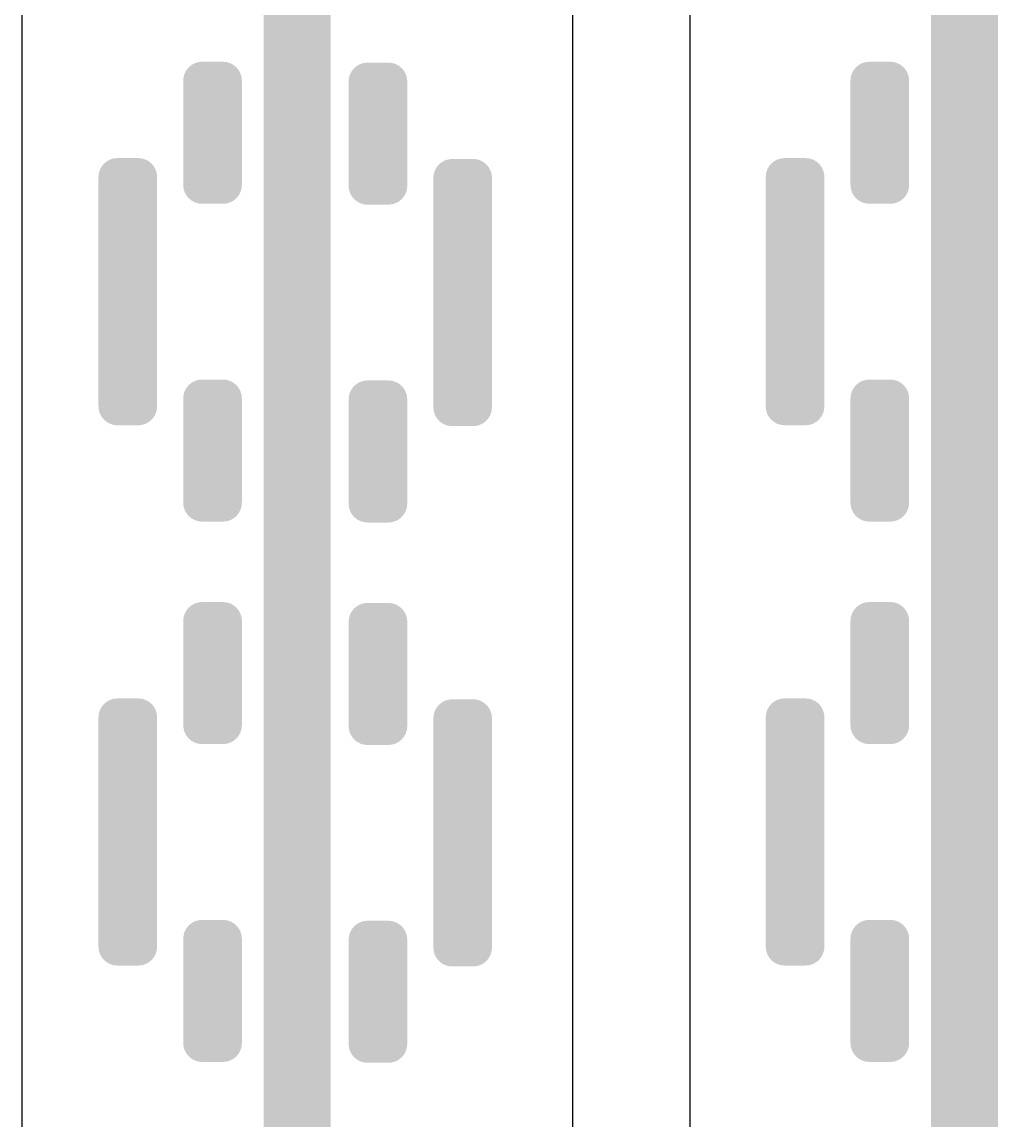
# Model space of a CAD drawing. Header units: inches. Extents: x -0.01 to 3.95, y -0.11 to 1.88.
# Drawn here: x 1.995 to 2.456, y 0.426 to 0.945 of the extents above; entities that cross this region are included whole.
import ezdxf

# ---------------------------------------------------------------- set-up
doc = ezdxf.new("R2010")
doc.units = ezdxf.units.IN
doc.header["$MEASUREMENT"] = 0
for name, color, linetype in [('Top Layer', 1, 'Continuous'), ('Top Paste', 8, 'Continuous'), ('Top Solder', 216, 'Continuous')]:
    doc.layers.add(name, color=color, linetype=linetype)

msp = doc.modelspace()

# ---------------------------------------------------------------- hatches: boundary and pattern name
at = {"layer": 'Top Layer'}
h = msp.add_hatch(color=1, dxfattribs=at)
edge = h.paths.add_edge_path()
edge.add_arc((2.11886, 1.70551), 0.00591, 90, 180)
edge.add_line((2.11295, 1.70551), (2.11295, 0.00472))
edge.add_arc((2.11886, 0.00472), 0.00591, 180, 270)
edge.add_line((2.11886, -0.00118), (2.13067, -0.00118))
edge.add_arc((2.13067, 0.00472), 0.00591, 270, 360)
edge.add_line((2.13657, 0.00472), (2.13657, 1.70551))
edge.add_arc((2.13067, 1.70551), 0.00591, 0, 90)
edge.add_line((2.13067, 1.71141), (2.11886, 1.71141))
h = msp.add_hatch(color=1, dxfattribs=at)
edge = h.paths.add_edge_path()
edge.add_arc((2.43382, 1.70551), 0.00591, 90, 180)
edge.add_line((2.42791, 1.70551), (2.42791, 0.00472))
edge.add_arc((2.43382, 0.00472), 0.00591, 180, 270)
edge.add_line((2.43382, -0.00118), (2.44563, -0.00118))
edge.add_arc((2.44563, 0.00472), 0.00591, 270, 360)
edge.add_line((2.45154, 0.00472), (2.45154, 1.70551))
edge.add_arc((2.44563, 1.70551), 0.00591, 0, 90)
edge.add_line((2.44563, 1.71141), (2.43382, 1.71141))
h = msp.add_hatch(color=1, dxfattribs=at)
edge = h.paths.add_edge_path()
edge.add_arc((2.07984, 0.91697), 0.00492, 90, 180)
edge.add_line((2.07492, 0.91697), (2.07492, 0.86775))
edge.add_arc((2.07984, 0.86775), 0.00492, 180, 270)
edge.add_line((2.07984, 0.86283), (2.08969, 0.86283))
edge.add_arc((2.08969, 0.86775), 0.00492, 270, 360)
edge.add_line((2.09461, 0.86775), (2.09461, 0.91697))
edge.add_arc((2.08969, 0.91697), 0.00492, 0, 90)
edge.add_line((2.08969, 0.92189), (2.07984, 0.92189))
h = msp.add_hatch(color=1, dxfattribs=at)
edge = h.paths.add_edge_path()
edge.add_arc((2.16775, 0.86734), 0.00492, 270, 360)
edge.add_line((2.17267, 0.86734), (2.17267, 0.91655))
edge.add_arc((2.16775, 0.91655), 0.00492, 0, 90)
edge.add_line((2.16775, 0.92147), (2.15791, 0.92147))
edge.add_arc((2.15791, 0.91655), 0.00492, 90, 180)
edge.add_line((2.15299, 0.91655), (2.15299, 0.86734))
edge.add_arc((2.15791, 0.86734), 0.00492, 180, 270)
edge.add_line((2.15791, 0.86242), (2.16775, 0.86242))
h = msp.add_hatch(color=1, dxfattribs=at)
edge = h.paths.add_edge_path()
edge.add_arc((2.3948, 0.91697), 0.00492, 90, 180)
edge.add_line((2.38988, 0.91697), (2.38988, 0.86775))
edge.add_arc((2.3948, 0.86775), 0.00492, 180, 270)
edge.add_line((2.3948, 0.86283), (2.40465, 0.86283))
edge.add_arc((2.40465, 0.86775), 0.00492, 270, 360)
edge.add_line((2.40957, 0.86775), (2.40957, 0.91697))
edge.add_arc((2.40465, 0.91697), 0.00492, 0, 90)
edge.add_line((2.40465, 0.92189), (2.3948, 0.92189))
h = msp.add_hatch(color=1, dxfattribs=at)
edge = h.paths.add_edge_path()
edge.add_arc((2.03984, 0.87149), 0.00492, 90, 180)
edge.add_line((2.03492, 0.87149), (2.03492, 0.76323))
edge.add_arc((2.03984, 0.76323), 0.00492, 180, 270)
edge.add_line((2.03984, 0.7583), (2.04969, 0.7583))
edge.add_arc((2.04969, 0.76323), 0.00492, 270, 360)
edge.add_line((2.05461, 0.76323), (2.05461, 0.87149))
edge.add_arc((2.04969, 0.87149), 0.00492, 0, 90)
edge.add_line((2.04969, 0.87641), (2.03984, 0.87641))
h = msp.add_hatch(color=1, dxfattribs=at)
edge = h.paths.add_edge_path()
edge.add_arc((2.20775, 0.76281), 0.00492, 270, 360)
edge.add_line((2.21267, 0.76281), (2.21267, 0.87108))
edge.add_arc((2.20775, 0.87108), 0.00492, 0, 90)
edge.add_line((2.20775, 0.876), (2.19791, 0.876))
edge.add_arc((2.19791, 0.87108), 0.00492, 90, 180)
edge.add_line((2.19299, 0.87108), (2.19299, 0.76281))
edge.add_arc((2.19791, 0.76281), 0.00492, 180, 270)
edge.add_line((2.19791, 0.75789), (2.20775, 0.75789))
h = msp.add_hatch(color=1, dxfattribs=at)
edge = h.paths.add_edge_path()
edge.add_arc((2.3548, 0.87149), 0.00492, 90, 180)
edge.add_line((2.34988, 0.87149), (2.34988, 0.76323))
edge.add_arc((2.3548, 0.76323), 0.00492, 180, 270)
edge.add_line((2.3548, 0.7583), (2.36465, 0.7583))
edge.add_arc((2.36465, 0.76323), 0.00492, 270, 360)
edge.add_line((2.36957, 0.76323), (2.36957, 0.87149))
edge.add_arc((2.36465, 0.87149), 0.00492, 0, 90)
edge.add_line((2.36465, 0.87641), (2.3548, 0.87641))
h = msp.add_hatch(color=1, dxfattribs=at)
edge = h.paths.add_edge_path()
edge.add_arc((2.07984, 0.76697), 0.00492, 90, 180)
edge.add_line((2.07492, 0.76697), (2.07492, 0.71775))
edge.add_arc((2.07984, 0.71775), 0.00492, 180, 270)
edge.add_line((2.07984, 0.71283), (2.08969, 0.71283))
edge.add_arc((2.08969, 0.71775), 0.00492, 270, 360)
edge.add_line((2.09461, 0.71775), (2.09461, 0.76697))
edge.add_arc((2.08969, 0.76697), 0.00492, 0, 90)
edge.add_line((2.08969, 0.77189), (2.07984, 0.77189))
h = msp.add_hatch(color=1, dxfattribs=at)
edge = h.paths.add_edge_path()
edge.add_arc((2.16775, 0.71734), 0.00492, 270, 360)
edge.add_line((2.17267, 0.71734), (2.17267, 0.76655))
edge.add_arc((2.16775, 0.76655), 0.00492, 0, 90)
edge.add_line((2.16775, 0.77147), (2.15791, 0.77147))
edge.add_arc((2.15791, 0.76655), 0.00492, 90, 180)
edge.add_line((2.15299, 0.76655), (2.15299, 0.71734))
edge.add_arc((2.15791, 0.71734), 0.00492, 180, 270)
edge.add_line((2.15791, 0.71242), (2.16775, 0.71242))
h = msp.add_hatch(color=1, dxfattribs=at)
edge = h.paths.add_edge_path()
edge.add_arc((2.3948, 0.76697), 0.00492, 90, 180)
edge.add_line((2.38988, 0.76697), (2.38988, 0.71775))
edge.add_arc((2.3948, 0.71775), 0.00492, 180, 270)
edge.add_line((2.3948, 0.71283), (2.40465, 0.71283))
edge.add_arc((2.40465, 0.71775), 0.00492, 270, 360)
edge.add_line((2.40957, 0.71775), (2.40957, 0.76697))
edge.add_arc((2.40465, 0.76697), 0.00492, 0, 90)
edge.add_line((2.40465, 0.77189), (2.3948, 0.77189))
h = msp.add_hatch(color=1, dxfattribs=at)
edge = h.paths.add_edge_path()
edge.add_arc((2.07984, 0.66197), 0.00492, 90, 180)
edge.add_line((2.07492, 0.66197), (2.07492, 0.61275))
edge.add_arc((2.07984, 0.61275), 0.00492, 180, 270)
edge.add_line((2.07984, 0.60783), (2.08969, 0.60783))
edge.add_arc((2.08969, 0.61275), 0.00492, 270, 360)
edge.add_line((2.09461, 0.61275), (2.09461, 0.66197))
edge.add_arc((2.08969, 0.66197), 0.00492, 0, 90)
edge.add_line((2.08969, 0.66689), (2.07984, 0.66689))
h = msp.add_hatch(color=1, dxfattribs=at)
edge = h.paths.add_edge_path()
edge.add_arc((2.16775, 0.61234), 0.00492, 270, 360)
edge.add_line((2.17267, 0.61234), (2.17267, 0.66155))
edge.add_arc((2.16775, 0.66155), 0.00492, 0, 90)
edge.add_line((2.16775, 0.66647), (2.15791, 0.66647))
edge.add_arc((2.15791, 0.66155), 0.00492, 90, 180)
edge.add_line((2.15299, 0.66155), (2.15299, 0.61234))
edge.add_arc((2.15791, 0.61234), 0.00492, 180, 270)
edge.add_line((2.15791, 0.60742), (2.16775, 0.60742))
h = msp.add_hatch(color=1, dxfattribs=at)
edge = h.paths.add_edge_path()
edge.add_arc((2.3948, 0.66197), 0.00492, 90, 180)
edge.add_line((2.38988, 0.66197), (2.38988, 0.61275))
edge.add_arc((2.3948, 0.61275), 0.00492, 180, 270)
edge.add_line((2.3948, 0.60783), (2.40465, 0.60783))
edge.add_arc((2.40465, 0.61275), 0.00492, 270, 360)
edge.add_line((2.40957, 0.61275), (2.40957, 0.66197))
edge.add_arc((2.40465, 0.66197), 0.00492, 0, 90)
edge.add_line((2.40465, 0.66689), (2.3948, 0.66689))
h = msp.add_hatch(color=1, dxfattribs=at)
edge = h.paths.add_edge_path()
edge.add_arc((2.03984, 0.61649), 0.00492, 90, 180)
edge.add_line((2.03492, 0.61649), (2.03492, 0.50823))
edge.add_arc((2.03984, 0.50823), 0.00492, 180, 270)
edge.add_line((2.03984, 0.5033), (2.04969, 0.5033))
edge.add_arc((2.04969, 0.50823), 0.00492, 270, 360)
edge.add_line((2.05461, 0.50823), (2.05461, 0.61649))
edge.add_arc((2.04969, 0.61649), 0.00492, 0, 90)
edge.add_line((2.04969, 0.62141), (2.03984, 0.62141))
h = msp.add_hatch(color=1, dxfattribs=at)
edge = h.paths.add_edge_path()
edge.add_arc((2.20775, 0.50781), 0.00492, 270, 360)
edge.add_line((2.21267, 0.50781), (2.21267, 0.61608))
edge.add_arc((2.20775, 0.61608), 0.00492, 0, 90)
edge.add_line((2.20775, 0.621), (2.19791, 0.621))
edge.add_arc((2.19791, 0.61608), 0.00492, 90, 180)
edge.add_line((2.19299, 0.61608), (2.19299, 0.50781))
edge.add_arc((2.19791, 0.50781), 0.00492, 180, 270)
edge.add_line((2.19791, 0.50289), (2.20775, 0.50289))
h = msp.add_hatch(color=1, dxfattribs=at)
edge = h.paths.add_edge_path()
edge.add_arc((2.3548, 0.61649), 0.00492, 90, 180)
edge.add_line((2.34988, 0.61649), (2.34988, 0.50823))
edge.add_arc((2.3548, 0.50823), 0.00492, 180, 270)
edge.add_line((2.3548, 0.5033), (2.36465, 0.5033))
edge.add_arc((2.36465, 0.50823), 0.00492, 270, 360)
edge.add_line((2.36957, 0.50823), (2.36957, 0.61649))
edge.add_arc((2.36465, 0.61649), 0.00492, 0, 90)
edge.add_line((2.36465, 0.62141), (2.3548, 0.62141))
h = msp.add_hatch(color=1, dxfattribs=at)
edge = h.paths.add_edge_path()
edge.add_arc((2.07984, 0.51197), 0.00492, 90, 180)
edge.add_line((2.07492, 0.51197), (2.07492, 0.46275))
edge.add_arc((2.07984, 0.46275), 0.00492, 180, 270)
edge.add_line((2.07984, 0.45783), (2.08969, 0.45783))
edge.add_arc((2.08969, 0.46275), 0.00492, 270, 360)
edge.add_line((2.09461, 0.46275), (2.09461, 0.51197))
edge.add_arc((2.08969, 0.51197), 0.00492, 0, 90)
edge.add_line((2.08969, 0.51689), (2.07984, 0.51689))
h = msp.add_hatch(color=1, dxfattribs=at)
edge = h.paths.add_edge_path()
edge.add_arc((2.16775, 0.46234), 0.00492, 270, 360)
edge.add_line((2.17267, 0.46234), (2.17267, 0.51155))
edge.add_arc((2.16775, 0.51155), 0.00492, 0, 90)
edge.add_line((2.16775, 0.51647), (2.15791, 0.51647))
edge.add_arc((2.15791, 0.51155), 0.00492, 90, 180)
edge.add_line((2.15299, 0.51155), (2.15299, 0.46234))
edge.add_arc((2.15791, 0.46234), 0.00492, 180, 270)
edge.add_line((2.15791, 0.45742), (2.16775, 0.45742))
h = msp.add_hatch(color=1, dxfattribs=at)
edge = h.paths.add_edge_path()
edge.add_arc((2.3948, 0.51197), 0.00492, 90, 180)
edge.add_line((2.38988, 0.51197), (2.38988, 0.46275))
edge.add_arc((2.3948, 0.46275), 0.00492, 180, 270)
edge.add_line((2.3948, 0.45783), (2.40465, 0.45783))
edge.add_arc((2.40465, 0.46275), 0.00492, 270, 360)
edge.add_line((2.40957, 0.46275), (2.40957, 0.51197))
edge.add_arc((2.40465, 0.51197), 0.00492, 0, 90)
edge.add_line((2.40465, 0.51689), (2.3948, 0.51689))
at = {"layer": 'Top Paste'}
h = msp.add_hatch(color=8, dxfattribs=at)
edge = h.paths.add_edge_path()
edge.add_arc((2.11886, 1.70551), 0.00591, 90, 180)
edge.add_line((2.11295, 1.70551), (2.11295, 0.00472))
edge.add_arc((2.11886, 0.00472), 0.00591, 180, 270)
edge.add_line((2.11886, -0.00118), (2.13067, -0.00118))
edge.add_arc((2.13067, 0.00472), 0.00591, 270, 360)
edge.add_line((2.13657, 0.00472), (2.13657, 1.70551))
edge.add_arc((2.13067, 1.70551), 0.00591, 0, 90)
edge.add_line((2.13067, 1.71141), (2.11886, 1.71141))
h = msp.add_hatch(color=8, dxfattribs=at)
edge = h.paths.add_edge_path()
edge.add_arc((2.43382, 1.70551), 0.00591, 90, 180)
edge.add_line((2.42791, 1.70551), (2.42791, 0.00472))
edge.add_arc((2.43382, 0.00472), 0.00591, 180, 270)
edge.add_line((2.43382, -0.00118), (2.44563, -0.00118))
edge.add_arc((2.44563, 0.00472), 0.00591, 270, 360)
edge.add_line((2.45154, 0.00472), (2.45154, 1.70551))
edge.add_arc((2.44563, 1.70551), 0.00591, 0, 90)
edge.add_line((2.44563, 1.71141), (2.43382, 1.71141))
h = msp.add_hatch(color=8, dxfattribs=at)
edge = h.paths.add_edge_path()
edge.add_arc((2.07984, 0.91697), 0.00492, 90, 180)
edge.add_line((2.07492, 0.91697), (2.07492, 0.86775))
edge.add_arc((2.07984, 0.86775), 0.00492, 180, 270)
edge.add_line((2.07984, 0.86283), (2.08969, 0.86283))
edge.add_arc((2.08969, 0.86775), 0.00492, 270, 360)
edge.add_line((2.09461, 0.86775), (2.09461, 0.91697))
edge.add_arc((2.08969, 0.91697), 0.00492, 0, 90)
edge.add_line((2.08969, 0.92189), (2.07984, 0.92189))
h = msp.add_hatch(color=8, dxfattribs=at)
edge = h.paths.add_edge_path()
edge.add_arc((2.16775, 0.86734), 0.00492, 270, 360)
edge.add_line((2.17267, 0.86734), (2.17267, 0.91655))
edge.add_arc((2.16775, 0.91655), 0.00492, 0, 90)
edge.add_line((2.16775, 0.92147), (2.15791, 0.92147))
edge.add_arc((2.15791, 0.91655), 0.00492, 90, 180)
edge.add_line((2.15299, 0.91655), (2.15299, 0.86734))
edge.add_arc((2.15791, 0.86734), 0.00492, 180, 270)
edge.add_line((2.15791, 0.86242), (2.16775, 0.86242))
h = msp.add_hatch(color=8, dxfattribs=at)
edge = h.paths.add_edge_path()
edge.add_arc((2.3948, 0.91697), 0.00492, 90, 180)
edge.add_line((2.38988, 0.91697), (2.38988, 0.86775))
edge.add_arc((2.3948, 0.86775), 0.00492, 180, 270)
edge.add_line((2.3948, 0.86283), (2.40465, 0.86283))
edge.add_arc((2.40465, 0.86775), 0.00492, 270, 360)
edge.add_line((2.40957, 0.86775), (2.40957, 0.91697))
edge.add_arc((2.40465, 0.91697), 0.00492, 0, 90)
edge.add_line((2.40465, 0.92189), (2.3948, 0.92189))
h = msp.add_hatch(color=8, dxfattribs=at)
edge = h.paths.add_edge_path()
edge.add_arc((2.03984, 0.87149), 0.00492, 90, 180)
edge.add_line((2.03492, 0.87149), (2.03492, 0.76323))
edge.add_arc((2.03984, 0.76323), 0.00492, 180, 270)
edge.add_line((2.03984, 0.7583), (2.04969, 0.7583))
edge.add_arc((2.04969, 0.76323), 0.00492, 270, 360)
edge.add_line((2.05461, 0.76323), (2.05461, 0.87149))
edge.add_arc((2.04969, 0.87149), 0.00492, 0, 90)
edge.add_line((2.04969, 0.87641), (2.03984, 0.87641))
h = msp.add_hatch(color=8, dxfattribs=at)
edge = h.paths.add_edge_path()
edge.add_arc((2.20775, 0.76281), 0.00492, 270, 360)
edge.add_line((2.21267, 0.76281), (2.21267, 0.87108))
edge.add_arc((2.20775, 0.87108), 0.00492, 0, 90)
edge.add_line((2.20775, 0.876), (2.19791, 0.876))
edge.add_arc((2.19791, 0.87108), 0.00492, 90, 180)
edge.add_line((2.19299, 0.87108), (2.19299, 0.76281))
edge.add_arc((2.19791, 0.76281), 0.00492, 180, 270)
edge.add_line((2.19791, 0.75789), (2.20775, 0.75789))
h = msp.add_hatch(color=8, dxfattribs=at)
edge = h.paths.add_edge_path()
edge.add_arc((2.3548, 0.87149), 0.00492, 90, 180)
edge.add_line((2.34988, 0.87149), (2.34988, 0.76323))
edge.add_arc((2.3548, 0.76323), 0.00492, 180, 270)
edge.add_line((2.3548, 0.7583), (2.36465, 0.7583))
edge.add_arc((2.36465, 0.76323), 0.00492, 270, 360)
edge.add_line((2.36957, 0.76323), (2.36957, 0.87149))
edge.add_arc((2.36465, 0.87149), 0.00492, 0, 90)
edge.add_line((2.36465, 0.87641), (2.3548, 0.87641))
h = msp.add_hatch(color=8, dxfattribs=at)
edge = h.paths.add_edge_path()
edge.add_arc((2.07984, 0.76697), 0.00492, 90, 180)
edge.add_line((2.07492, 0.76697), (2.07492, 0.71775))
edge.add_arc((2.07984, 0.71775), 0.00492, 180, 270)
edge.add_line((2.07984, 0.71283), (2.08969, 0.71283))
edge.add_arc((2.08969, 0.71775), 0.00492, 270, 360)
edge.add_line((2.09461, 0.71775), (2.09461, 0.76697))
edge.add_arc((2.08969, 0.76697), 0.00492, 0, 90)
edge.add_line((2.08969, 0.77189), (2.07984, 0.77189))
h = msp.add_hatch(color=8, dxfattribs=at)
edge = h.paths.add_edge_path()
edge.add_arc((2.16775, 0.71734), 0.00492, 270, 360)
edge.add_line((2.17267, 0.71734), (2.17267, 0.76655))
edge.add_arc((2.16775, 0.76655), 0.00492, 0, 90)
edge.add_line((2.16775, 0.77147), (2.15791, 0.77147))
edge.add_arc((2.15791, 0.76655), 0.00492, 90, 180)
edge.add_line((2.15299, 0.76655), (2.15299, 0.71734))
edge.add_arc((2.15791, 0.71734), 0.00492, 180, 270)
edge.add_line((2.15791, 0.71242), (2.16775, 0.71242))
h = msp.add_hatch(color=8, dxfattribs=at)
edge = h.paths.add_edge_path()
edge.add_arc((2.3948, 0.76697), 0.00492, 90, 180)
edge.add_line((2.38988, 0.76697), (2.38988, 0.71775))
edge.add_arc((2.3948, 0.71775), 0.00492, 180, 270)
edge.add_line((2.3948, 0.71283), (2.40465, 0.71283))
edge.add_arc((2.40465, 0.71775), 0.00492, 270, 360)
edge.add_line((2.40957, 0.71775), (2.40957, 0.76697))
edge.add_arc((2.40465, 0.76697), 0.00492, 0, 90)
edge.add_line((2.40465, 0.77189), (2.3948, 0.77189))
h = msp.add_hatch(color=8, dxfattribs=at)
edge = h.paths.add_edge_path()
edge.add_arc((2.07984, 0.66197), 0.00492, 90, 180)
edge.add_line((2.07492, 0.66197), (2.07492, 0.61275))
edge.add_arc((2.07984, 0.61275), 0.00492, 180, 270)
edge.add_line((2.07984, 0.60783), (2.08969, 0.60783))
edge.add_arc((2.08969, 0.61275), 0.00492, 270, 360)
edge.add_line((2.09461, 0.61275), (2.09461, 0.66197))
edge.add_arc((2.08969, 0.66197), 0.00492, 0, 90)
edge.add_line((2.08969, 0.66689), (2.07984, 0.66689))
h = msp.add_hatch(color=8, dxfattribs=at)
edge = h.paths.add_edge_path()
edge.add_arc((2.16775, 0.61234), 0.00492, 270, 360)
edge.add_line((2.17267, 0.61234), (2.17267, 0.66155))
edge.add_arc((2.16775, 0.66155), 0.00492, 0, 90)
edge.add_line((2.16775, 0.66647), (2.15791, 0.66647))
edge.add_arc((2.15791, 0.66155), 0.00492, 90, 180)
edge.add_line((2.15299, 0.66155), (2.15299, 0.61234))
edge.add_arc((2.15791, 0.61234), 0.00492, 180, 270)
edge.add_line((2.15791, 0.60742), (2.16775, 0.60742))
h = msp.add_hatch(color=8, dxfattribs=at)
edge = h.paths.add_edge_path()
edge.add_arc((2.3948, 0.66197), 0.00492, 90, 180)
edge.add_line((2.38988, 0.66197), (2.38988, 0.61275))
edge.add_arc((2.3948, 0.61275), 0.00492, 180, 270)
edge.add_line((2.3948, 0.60783), (2.40465, 0.60783))
edge.add_arc((2.40465, 0.61275), 0.00492, 270, 360)
edge.add_line((2.40957, 0.61275), (2.40957, 0.66197))
edge.add_arc((2.40465, 0.66197), 0.00492, 0, 90)
edge.add_line((2.40465, 0.66689), (2.3948, 0.66689))
h = msp.add_hatch(color=8, dxfattribs=at)
edge = h.paths.add_edge_path()
edge.add_arc((2.03984, 0.61649), 0.00492, 90, 180)
edge.add_line((2.03492, 0.61649), (2.03492, 0.50823))
edge.add_arc((2.03984, 0.50823), 0.00492, 180, 270)
edge.add_line((2.03984, 0.5033), (2.04969, 0.5033))
edge.add_arc((2.04969, 0.50823), 0.00492, 270, 360)
edge.add_line((2.05461, 0.50823), (2.05461, 0.61649))
edge.add_arc((2.04969, 0.61649), 0.00492, 0, 90)
edge.add_line((2.04969, 0.62141), (2.03984, 0.62141))
h = msp.add_hatch(color=8, dxfattribs=at)
edge = h.paths.add_edge_path()
edge.add_arc((2.20775, 0.50781), 0.00492, 270, 360)
edge.add_line((2.21267, 0.50781), (2.21267, 0.61608))
edge.add_arc((2.20775, 0.61608), 0.00492, 0, 90)
edge.add_line((2.20775, 0.621), (2.19791, 0.621))
edge.add_arc((2.19791, 0.61608), 0.00492, 90, 180)
edge.add_line((2.19299, 0.61608), (2.19299, 0.50781))
edge.add_arc((2.19791, 0.50781), 0.00492, 180, 270)
edge.add_line((2.19791, 0.50289), (2.20775, 0.50289))
h = msp.add_hatch(color=8, dxfattribs=at)
edge = h.paths.add_edge_path()
edge.add_arc((2.3548, 0.61649), 0.00492, 90, 180)
edge.add_line((2.34988, 0.61649), (2.34988, 0.50823))
edge.add_arc((2.3548, 0.50823), 0.00492, 180, 270)
edge.add_line((2.3548, 0.5033), (2.36465, 0.5033))
edge.add_arc((2.36465, 0.50823), 0.00492, 270, 360)
edge.add_line((2.36957, 0.50823), (2.36957, 0.61649))
edge.add_arc((2.36465, 0.61649), 0.00492, 0, 90)
edge.add_line((2.36465, 0.62141), (2.3548, 0.62141))
h = msp.add_hatch(color=8, dxfattribs=at)
edge = h.paths.add_edge_path()
edge.add_arc((2.07984, 0.51197), 0.00492, 90, 180)
edge.add_line((2.07492, 0.51197), (2.07492, 0.46275))
edge.add_arc((2.07984, 0.46275), 0.00492, 180, 270)
edge.add_line((2.07984, 0.45783), (2.08969, 0.45783))
edge.add_arc((2.08969, 0.46275), 0.00492, 270, 360)
edge.add_line((2.09461, 0.46275), (2.09461, 0.51197))
edge.add_arc((2.08969, 0.51197), 0.00492, 0, 90)
edge.add_line((2.08969, 0.51689), (2.07984, 0.51689))
h = msp.add_hatch(color=8, dxfattribs=at)
edge = h.paths.add_edge_path()
edge.add_arc((2.16775, 0.46234), 0.00492, 270, 360)
edge.add_line((2.17267, 0.46234), (2.17267, 0.51155))
edge.add_arc((2.16775, 0.51155), 0.00492, 0, 90)
edge.add_line((2.16775, 0.51647), (2.15791, 0.51647))
edge.add_arc((2.15791, 0.51155), 0.00492, 90, 180)
edge.add_line((2.15299, 0.51155), (2.15299, 0.46234))
edge.add_arc((2.15791, 0.46234), 0.00492, 180, 270)
edge.add_line((2.15791, 0.45742), (2.16775, 0.45742))
h = msp.add_hatch(color=8, dxfattribs=at)
edge = h.paths.add_edge_path()
edge.add_arc((2.3948, 0.51197), 0.00492, 90, 180)
edge.add_line((2.38988, 0.51197), (2.38988, 0.46275))
edge.add_arc((2.3948, 0.46275), 0.00492, 180, 270)
edge.add_line((2.3948, 0.45783), (2.40465, 0.45783))
edge.add_arc((2.40465, 0.46275), 0.00492, 270, 360)
edge.add_line((2.40957, 0.46275), (2.40957, 0.51197))
edge.add_arc((2.40465, 0.51197), 0.00492, 0, 90)
edge.add_line((2.40465, 0.51689), (2.3948, 0.51689))
at = {"layer": 'Top Solder'}
h = msp.add_hatch(color=216, dxfattribs=at)
edge = h.paths.add_edge_path()
edge.add_arc((2.11886, 1.70551), 0.00991, 90, 180)
edge.add_line((2.10895, 1.70551), (2.10895, 0.00472))
edge.add_arc((2.11886, 0.00472), 0.00991, 180, 270)
edge.add_line((2.11886, -0.00518), (2.13067, -0.00518))
edge.add_arc((2.13067, 0.00472), 0.00991, 270, 360)
edge.add_line((2.14057, 0.00472), (2.14057, 1.70551))
edge.add_arc((2.13067, 1.70551), 0.00991, 0, 90)
edge.add_line((2.13067, 1.71541), (2.11886, 1.71541))
h = msp.add_hatch(color=216, dxfattribs=at)
edge = h.paths.add_edge_path()
edge.add_arc((2.43382, 1.70551), 0.00991, 90, 180)
edge.add_line((2.42391, 1.70551), (2.42391, 0.00472))
edge.add_arc((2.43382, 0.00472), 0.00991, 180, 270)
edge.add_line((2.43382, -0.00518), (2.44563, -0.00518))
edge.add_arc((2.44563, 0.00472), 0.00991, 270, 360)
edge.add_line((2.45554, 0.00472), (2.45554, 1.70551))
edge.add_arc((2.44563, 1.70551), 0.00991, 0, 90)
edge.add_line((2.44563, 1.71541), (2.43382, 1.71541))
h = msp.add_hatch(color=216, dxfattribs=at)
edge = h.paths.add_edge_path()
edge.add_arc((2.07984, 0.91697), 0.00892, 90, 180)
edge.add_line((2.07092, 0.91697), (2.07092, 0.86775))
edge.add_arc((2.07984, 0.86775), 0.00892, 180, 270)
edge.add_line((2.07984, 0.85883), (2.08969, 0.85883))
edge.add_arc((2.08969, 0.86775), 0.00892, 270, 360)
edge.add_line((2.09861, 0.86775), (2.09861, 0.91697))
edge.add_arc((2.08969, 0.91697), 0.00892, 0, 90)
edge.add_line((2.08969, 0.92589), (2.07984, 0.92589))
h = msp.add_hatch(color=216, dxfattribs=at)
edge = h.paths.add_edge_path()
edge.add_arc((2.16775, 0.86734), 0.00892, 270, 360)
edge.add_line((2.17667, 0.86734), (2.17667, 0.91655))
edge.add_arc((2.16775, 0.91655), 0.00892, 0, 90)
edge.add_line((2.16775, 0.92547), (2.15791, 0.92547))
edge.add_arc((2.15791, 0.91655), 0.00892, 90, 180)
edge.add_line((2.14899, 0.91655), (2.14899, 0.86734))
edge.add_arc((2.15791, 0.86734), 0.00892, 180, 270)
edge.add_line((2.15791, 0.85842), (2.16775, 0.85842))
h = msp.add_hatch(color=216, dxfattribs=at)
edge = h.paths.add_edge_path()
edge.add_arc((2.3948, 0.91697), 0.00892, 90, 180)
edge.add_line((2.38588, 0.91697), (2.38588, 0.86775))
edge.add_arc((2.3948, 0.86775), 0.00892, 180, 270)
edge.add_line((2.3948, 0.85883), (2.40465, 0.85883))
edge.add_arc((2.40465, 0.86775), 0.00892, 270, 360)
edge.add_line((2.41357, 0.86775), (2.41357, 0.91697))
edge.add_arc((2.40465, 0.91697), 0.00892, 0, 90)
edge.add_line((2.40465, 0.92589), (2.3948, 0.92589))
h = msp.add_hatch(color=216, dxfattribs=at)
edge = h.paths.add_edge_path()
edge.add_arc((2.03984, 0.87149), 0.00892, 90, 180)
edge.add_line((2.03092, 0.87149), (2.03092, 0.76323))
edge.add_arc((2.03984, 0.76323), 0.00892, 180, 270)
edge.add_line((2.03984, 0.7543), (2.04969, 0.7543))
edge.add_arc((2.04969, 0.76323), 0.00892, 270, 360)
edge.add_line((2.05861, 0.76323), (2.05861, 0.87149))
edge.add_arc((2.04969, 0.87149), 0.00892, 0, 90)
edge.add_line((2.04969, 0.88041), (2.03984, 0.88041))
h = msp.add_hatch(color=216, dxfattribs=at)
edge = h.paths.add_edge_path()
edge.add_arc((2.20775, 0.76281), 0.00892, 270, 360)
edge.add_line((2.21667, 0.76281), (2.21667, 0.87108))
edge.add_arc((2.20775, 0.87108), 0.00892, 0, 90)
edge.add_line((2.20775, 0.88), (2.19791, 0.88))
edge.add_arc((2.19791, 0.87108), 0.00892, 90, 180)
edge.add_line((2.18899, 0.87108), (2.18899, 0.76281))
edge.add_arc((2.19791, 0.76281), 0.00892, 180, 270)
edge.add_line((2.19791, 0.75389), (2.20775, 0.75389))
h = msp.add_hatch(color=216, dxfattribs=at)
edge = h.paths.add_edge_path()
edge.add_arc((2.3548, 0.87149), 0.00892, 90, 180)
edge.add_line((2.34588, 0.87149), (2.34588, 0.76323))
edge.add_arc((2.3548, 0.76323), 0.00892, 180, 270)
edge.add_line((2.3548, 0.7543), (2.36465, 0.7543))
edge.add_arc((2.36465, 0.76323), 0.00892, 270, 360)
edge.add_line((2.37357, 0.76323), (2.37357, 0.87149))
edge.add_arc((2.36465, 0.87149), 0.00892, 0, 90)
edge.add_line((2.36465, 0.88041), (2.3548, 0.88041))
h = msp.add_hatch(color=216, dxfattribs=at)
edge = h.paths.add_edge_path()
edge.add_arc((2.07984, 0.76697), 0.00892, 90, 180)
edge.add_line((2.07092, 0.76697), (2.07092, 0.71775))
edge.add_arc((2.07984, 0.71775), 0.00892, 180, 270)
edge.add_line((2.07984, 0.70883), (2.08969, 0.70883))
edge.add_arc((2.08969, 0.71775), 0.00892, 270, 360)
edge.add_line((2.09861, 0.71775), (2.09861, 0.76697))
edge.add_arc((2.08969, 0.76697), 0.00892, 0, 90)
edge.add_line((2.08969, 0.77589), (2.07984, 0.77589))
h = msp.add_hatch(color=216, dxfattribs=at)
edge = h.paths.add_edge_path()
edge.add_arc((2.16775, 0.71734), 0.00892, 270, 360)
edge.add_line((2.17667, 0.71734), (2.17667, 0.76655))
edge.add_arc((2.16775, 0.76655), 0.00892, 0, 90)
edge.add_line((2.16775, 0.77547), (2.15791, 0.77547))
edge.add_arc((2.15791, 0.76655), 0.00892, 90, 180)
edge.add_line((2.14899, 0.76655), (2.14899, 0.71734))
edge.add_arc((2.15791, 0.71734), 0.00892, 180, 270)
edge.add_line((2.15791, 0.70842), (2.16775, 0.70842))
h = msp.add_hatch(color=216, dxfattribs=at)
edge = h.paths.add_edge_path()
edge.add_arc((2.3948, 0.76697), 0.00892, 90, 180)
edge.add_line((2.38588, 0.76697), (2.38588, 0.71775))
edge.add_arc((2.3948, 0.71775), 0.00892, 180, 270)
edge.add_line((2.3948, 0.70883), (2.40465, 0.70883))
edge.add_arc((2.40465, 0.71775), 0.00892, 270, 360)
edge.add_line((2.41357, 0.71775), (2.41357, 0.76697))
edge.add_arc((2.40465, 0.76697), 0.00892, 0, 90)
edge.add_line((2.40465, 0.77589), (2.3948, 0.77589))
h = msp.add_hatch(color=216, dxfattribs=at)
edge = h.paths.add_edge_path()
edge.add_arc((2.07984, 0.66197), 0.00892, 90, 180)
edge.add_line((2.07092, 0.66197), (2.07092, 0.61275))
edge.add_arc((2.07984, 0.61275), 0.00892, 180, 270)
edge.add_line((2.07984, 0.60383), (2.08969, 0.60383))
edge.add_arc((2.08969, 0.61275), 0.00892, 270, 360)
edge.add_line((2.09861, 0.61275), (2.09861, 0.66197))
edge.add_arc((2.08969, 0.66197), 0.00892, 0, 90)
edge.add_line((2.08969, 0.67089), (2.07984, 0.67089))
h = msp.add_hatch(color=216, dxfattribs=at)
edge = h.paths.add_edge_path()
edge.add_arc((2.16775, 0.61234), 0.00892, 270, 360)
edge.add_line((2.17667, 0.61234), (2.17667, 0.66155))
edge.add_arc((2.16775, 0.66155), 0.00892, 0, 90)
edge.add_line((2.16775, 0.67047), (2.15791, 0.67047))
edge.add_arc((2.15791, 0.66155), 0.00892, 90, 180)
edge.add_line((2.14899, 0.66155), (2.14899, 0.61234))
edge.add_arc((2.15791, 0.61234), 0.00892, 180, 270)
edge.add_line((2.15791, 0.60342), (2.16775, 0.60342))
h = msp.add_hatch(color=216, dxfattribs=at)
edge = h.paths.add_edge_path()
edge.add_arc((2.3948, 0.66197), 0.00892, 90, 180)
edge.add_line((2.38588, 0.66197), (2.38588, 0.61275))
edge.add_arc((2.3948, 0.61275), 0.00892, 180, 270)
edge.add_line((2.3948, 0.60383), (2.40465, 0.60383))
edge.add_arc((2.40465, 0.61275), 0.00892, 270, 360)
edge.add_line((2.41357, 0.61275), (2.41357, 0.66197))
edge.add_arc((2.40465, 0.66197), 0.00892, 0, 90)
edge.add_line((2.40465, 0.67089), (2.3948, 0.67089))
h = msp.add_hatch(color=216, dxfattribs=at)
edge = h.paths.add_edge_path()
edge.add_arc((2.03984, 0.61649), 0.00892, 90, 180)
edge.add_line((2.03092, 0.61649), (2.03092, 0.50823))
edge.add_arc((2.03984, 0.50823), 0.00892, 180, 270)
edge.add_line((2.03984, 0.4993), (2.04969, 0.4993))
edge.add_arc((2.04969, 0.50823), 0.00892, 270, 360)
edge.add_line((2.05861, 0.50823), (2.05861, 0.61649))
edge.add_arc((2.04969, 0.61649), 0.00892, 0, 90)
edge.add_line((2.04969, 0.62541), (2.03984, 0.62541))
h = msp.add_hatch(color=216, dxfattribs=at)
edge = h.paths.add_edge_path()
edge.add_arc((2.20775, 0.50781), 0.00892, 270, 360)
edge.add_line((2.21667, 0.50781), (2.21667, 0.61608))
edge.add_arc((2.20775, 0.61608), 0.00892, 0, 90)
edge.add_line((2.20775, 0.625), (2.19791, 0.625))
edge.add_arc((2.19791, 0.61608), 0.00892, 90, 180)
edge.add_line((2.18899, 0.61608), (2.18899, 0.50781))
edge.add_arc((2.19791, 0.50781), 0.00892, 180, 270)
edge.add_line((2.19791, 0.49889), (2.20775, 0.49889))
h = msp.add_hatch(color=216, dxfattribs=at)
edge = h.paths.add_edge_path()
edge.add_arc((2.3548, 0.61649), 0.00892, 90, 180)
edge.add_line((2.34588, 0.61649), (2.34588, 0.50823))
edge.add_arc((2.3548, 0.50823), 0.00892, 180, 270)
edge.add_line((2.3548, 0.4993), (2.36465, 0.4993))
edge.add_arc((2.36465, 0.50823), 0.00892, 270, 360)
edge.add_line((2.37357, 0.50823), (2.37357, 0.61649))
edge.add_arc((2.36465, 0.61649), 0.00892, 0, 90)
edge.add_line((2.36465, 0.62541), (2.3548, 0.62541))
h = msp.add_hatch(color=216, dxfattribs=at)
edge = h.paths.add_edge_path()
edge.add_arc((2.07984, 0.51197), 0.00892, 90, 180)
edge.add_line((2.07092, 0.51197), (2.07092, 0.46275))
edge.add_arc((2.07984, 0.46275), 0.00892, 180, 270)
edge.add_line((2.07984, 0.45383), (2.08969, 0.45383))
edge.add_arc((2.08969, 0.46275), 0.00892, 270, 360)
edge.add_line((2.09861, 0.46275), (2.09861, 0.51197))
edge.add_arc((2.08969, 0.51197), 0.00892, 0, 90)
edge.add_line((2.08969, 0.52089), (2.07984, 0.52089))
h = msp.add_hatch(color=216, dxfattribs=at)
edge = h.paths.add_edge_path()
edge.add_arc((2.16775, 0.46234), 0.00892, 270, 360)
edge.add_line((2.17667, 0.46234), (2.17667, 0.51155))
edge.add_arc((2.16775, 0.51155), 0.00892, 0, 90)
edge.add_line((2.16775, 0.52047), (2.15791, 0.52047))
edge.add_arc((2.15791, 0.51155), 0.00892, 90, 180)
edge.add_line((2.14899, 0.51155), (2.14899, 0.46234))
edge.add_arc((2.15791, 0.46234), 0.00892, 180, 270)
edge.add_line((2.15791, 0.45342), (2.16775, 0.45342))
h = msp.add_hatch(color=216, dxfattribs=at)
edge = h.paths.add_edge_path()
edge.add_arc((2.3948, 0.51197), 0.00892, 90, 180)
edge.add_line((2.38588, 0.51197), (2.38588, 0.46275))
edge.add_arc((2.3948, 0.46275), 0.00892, 180, 270)
edge.add_line((2.3948, 0.45383), (2.40465, 0.45383))
edge.add_arc((2.40465, 0.46275), 0.00892, 270, 360)
edge.add_line((2.41357, 0.46275), (2.41357, 0.51197))
edge.add_arc((2.40465, 0.51197), 0.00892, 0, 90)
edge.add_line((2.40465, 0.52089), (2.3948, 0.52089))

# ---------------------------------------------------------------- linework, layer by layer
at = {"layer": 'Top Layer'}
for p, q in [((1.9948, 1.75), (1.9948, -0.00264)), ((2.25476, -0.00264), (2.25476, 1.75)), ((2.31, 1.75), (2.31, -0.00264))]:
    msp.add_line(p, q, dxfattribs=at)

doc.saveas('drawing.dxf')
